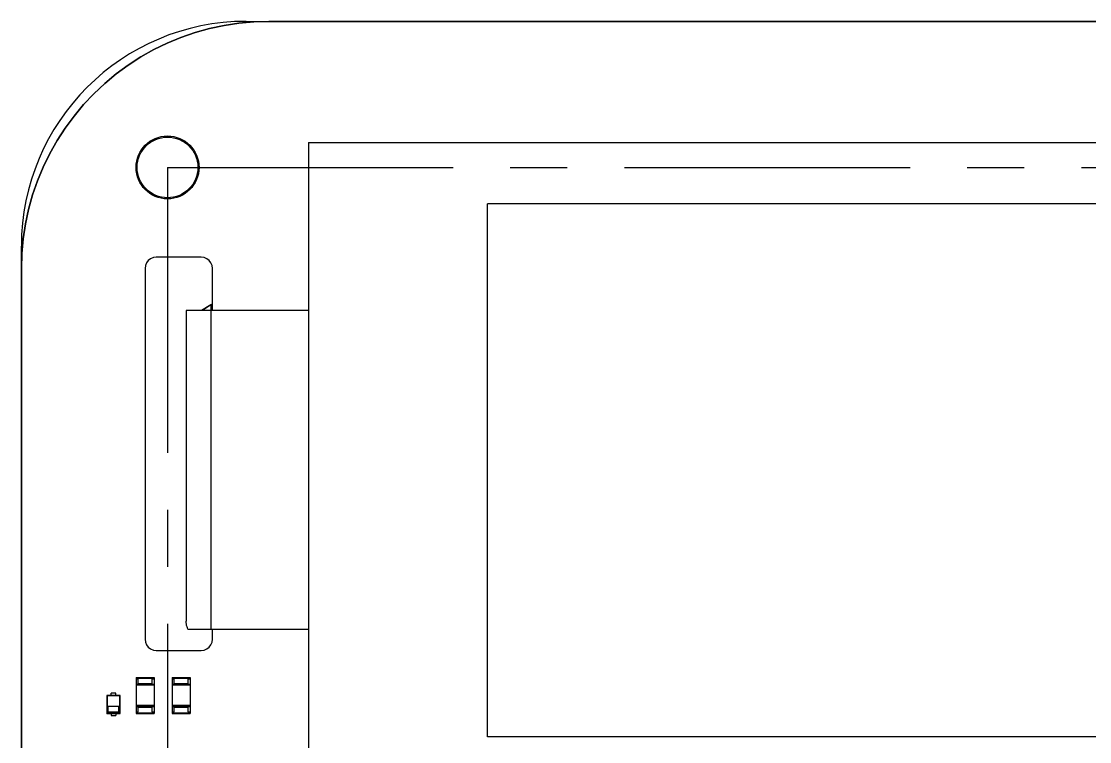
# Model space of a CAD drawing. Header units: millimetres. Extents: x -45 to 45, y -42.1 to 27.5.
# Drawn here: x -45 to 2.51, y -4.56 to 27.5 of the extents above; entities that cross this region are included whole.
import ezdxf

# ---------------------------------------------------------------- set-up
doc = ezdxf.new("R2010")
doc.units = ezdxf.units.MM
doc.linetypes.add('CENTERX2', pattern=[20.32, 12.7, -2.54, 2.54, -2.54])

msp = doc.modelspace()

# ---------------------------------------------------------------- linework, layer by layer
at = {"color": 7, "linetype": 'Continuous'}
for p, q in [((-36.632, 27.18), (-37.273, 27.002)), ((-35.983, 27.32), (-36.632, 27.18)), ((-35.326, 27.42), (-35.983, 27.32)), ((-34.664, 27.48), (-35.326, 27.42)), ((-34, 27.5), (-34.664, 27.48)), ((34, 27.5), (-34, 27.5)), ((-37.901, 26.785), (-38.515, 26.531)), ((-37.273, 27.002), (-37.901, 26.785)), ((-39.112, 26.24), (-39.691, 25.914)), ((-38.515, 26.531), (-39.112, 26.24)), ((-39.691, 25.914), (-40.249, 25.553)), ((-40.249, 25.553), (-40.784, 25.159)), ((-41.294, 24.734), (-41.778, 24.278)), ((-40.784, 25.159), (-41.294, 24.734)), ((-41.778, 24.278), (-42.234, 23.794)), ((-42.234, 23.794), (-42.659, 23.284)), ((-42.659, 23.284), (-43.053, 22.749)), ((-43.053, 22.749), (-43.414, 22.191)), ((-43.414, 22.191), (-43.74, 21.612)), ((-43.74, 21.612), (-44.031, 21.015)), ((-44.031, 21.015), (-44.285, 20.401)), ((-44.285, 20.401), (-44.502, 19.773)), ((-44.502, 19.773), (-44.68, 19.132)), ((-44.68, 19.132), (-44.82, 18.483)), ((-44.82, 18.483), (-44.92, 17.826)), ((-44.92, 17.826), (-44.98, 17.164)), ((-44.98, 17.164), (-45, 16.5)), ((-45, 16.5), (-45, -16.5))]:
    msp.add_line(p, q, dxfattribs=at)
at = {"color": 7, "linetype": 'Continuous', "lineweight": 25}
for p, q in [((-37.273, 27.002), (-36.632, 27.18)), ((-36.632, 27.18), (-35.983, 27.32)), ((-35.983, 27.32), (-35.326, 27.42)), ((-35.326, 27.42), (-34.664, 27.48)), ((-35, 27.5), (35, 27.5)), ((-34.664, 27.48), (-34, 27.5)), ((-38.515, 26.531), (-37.901, 26.785)), ((-37.901, 26.785), (-37.273, 27.002)), ((-39.691, 25.914), (-39.112, 26.24)), ((-39.112, 26.24), (-38.515, 26.531)), ((-40.249, 25.553), (-39.691, 25.914)), ((-40.784, 25.159), (-40.249, 25.553)), ((-41.778, 24.278), (-41.294, 24.734)), ((-41.294, 24.734), (-40.784, 25.159)), ((-42.234, 23.794), (-41.778, 24.278)), ((-42.659, 23.284), (-42.234, 23.794)), ((-43.053, 22.749), (-42.659, 23.284)), ((-43.414, 22.191), (-43.053, 22.749)), ((-43.74, 21.612), (-43.414, 22.191)), ((-32.226, 22.115), (26.974, 22.115)), ((-32.226, 22.115), (-32.226, -7.085)), ((-44.031, 21.015), (-43.74, 21.612)), ((-44.285, 20.401), (-44.031, 21.015)), ((-44.502, 19.773), (-44.285, 20.401)), ((-44.68, 19.132), (-44.502, 19.773)), ((-44.82, 18.483), (-44.68, 19.132)), ((24.274, 19.371), (-24.274, 19.371)), ((-24.274, -4.341), (-24.274, 19.371)), ((-44.92, 17.826), (-44.82, 18.483)), ((-44.98, 17.164), (-44.92, 17.826)), ((-45, -17.5), (-45, 17.5)), ((-45, 16.5), (-44.98, 17.164)), ((-39.483, 16.629), (-39.5, 16.5)), ((-39.433, 16.75), (-39.483, 16.629)), ((-39.354, 16.854), (-39.433, 16.75)), ((-39.25, 16.933), (-39.354, 16.854)), ((-39.129, 16.983), (-39.25, 16.933)), ((-39, 17), (-39.129, 16.983)), ((-37, 17), (-39, 17)), ((-36.871, 16.983), (-37, 17)), ((-36.75, 16.933), (-36.871, 16.983)), ((-36.646, 16.854), (-36.75, 16.933)), ((-36.567, 16.75), (-36.646, 16.854)), ((-36.517, 16.629), (-36.567, 16.75)), ((-36.5, 16.5), (-36.517, 16.629)), ((-39.5, 16.5), (-39.5, 0)), ((-36.5, 14.636), (-36.5, 16.5)), ((-36.577, 14.887), (-36.985, 14.636)), ((-36.577, 14.887), (-36.948, 14.636)), ((-36.577, 14.887), (-36.5, 14.935)), ((-36.577, 14.887), (-36.577, 0.447)), ((-37.677, 14.636), (-37.677, 0.809)), ((-32.226, 14.636), (-37.677, 14.636)), ((-39.5, 0), (-39.483, -0.129)), ((-37.59, 0.447), (-32.226, 0.447)), ((-36.517, -0.129), (-36.5, 0)), ((-36.5, 0), (-36.5, 0.447)), ((-39.483, -0.129), (-39.433, -0.25)), ((-39.433, -0.25), (-39.354, -0.354)), ((-39.354, -0.354), (-39.25, -0.433)), ((-39.25, -0.433), (-39.129, -0.483)), ((-36.871, -0.483), (-36.75, -0.433)), ((-36.75, -0.433), (-36.646, -0.354)), ((-36.646, -0.354), (-36.567, -0.25)), ((-36.567, -0.25), (-36.517, -0.129)), ((-39.129, -0.483), (-39, -0.5)), ((-39, -0.5), (-37, -0.5)), ((-37, -0.5), (-36.871, -0.483)), ((-39.9, -1.7), (-39.1, -1.7)), ((-39.9, -1.7), (-39.9, -3.3)), ((-39.9, -1.73), (-39.1, -1.73)), ((-39.8, -1.775), (-39.9, -1.775)), ((-39.8, -2), (-39.8, -1.775)), ((-39.2, -1.775), (-39.2, -2)), ((-39.1, -1.775), (-39.2, -1.775)), ((-39.1, -1.7), (-39.1, -3.3)), ((-38.3, -1.7), (-37.5, -1.7)), ((-38.3, -1.7), (-38.3, -3.3)), ((-38.3, -1.73), (-37.5, -1.73)), ((-38.2, -1.775), (-38.3, -1.775)), ((-38.2, -2), (-38.2, -1.775)), ((-37.5, -1.775), (-37.6, -1.775)), ((-37.6, -1.775), (-37.6, -2)), ((-37.5, -1.7), (-37.5, -3.3)), ((-39.9, -2), (-39.1, -2)), ((-39.1, -2.05), (-39.9, -2.05)), ((-39.8, -1.97), (-39.2, -1.97)), ((-38.3, -2), (-37.5, -2)), ((-37.5, -2.05), (-38.3, -2.05)), ((-38.2, -1.97), (-37.6, -1.97)), ((-41.2, -2.5), (-41.183, -2.517)), ((-40.6, -2.5), (-41.2, -2.5)), ((-41.2, -2.5), (-41.2, -3.3)), ((-40.617, -2.517), (-41.183, -2.517)), ((-41.183, -2.517), (-41.183, -3.283)), ((-41, -2.5), (-41, -2.4)), ((-40.8, -2.4), (-41, -2.4)), ((-40.8, -2.5), (-40.8, -2.4)), ((-40.6, -2.5), (-40.617, -2.517)), ((-40.617, -3.283), (-40.617, -2.517)), ((-40.6, -3.3), (-40.6, -2.5)), ((-41.2, -3.3), (-41.183, -3.283)), ((-41.2, -3.3), (-40.6, -3.3)), ((-41.183, -3.283), (-40.617, -3.283)), ((-41.133, -3.233), (-41.133, -2.983)), ((-41.133, -2.983), (-40.667, -2.983)), ((-41.133, -3.233), (-40.667, -3.233)), ((-41, -3.3), (-41, -3.4)), ((-40.8, -3.3), (-40.8, -3.4)), ((-40.667, -3.233), (-40.667, -2.983)), ((-40.6, -3.3), (-40.617, -3.283)), ((-39.1, -2.95), (-39.9, -2.95)), ((-39.9, -3), (-39.1, -3)), ((-39.9, -3.225), (-39.8, -3.225)), ((-39.9, -3.27), (-39.1, -3.27)), ((-39.9, -3.3), (-39.1, -3.3)), ((-39.8, -3.225), (-39.8, -3)), ((-39.8, -3.03), (-39.2, -3.03)), ((-39.2, -3), (-39.2, -3.225)), ((-39.2, -3.225), (-39.1, -3.225)), ((-37.5, -2.95), (-38.3, -2.95)), ((-38.3, -3), (-37.5, -3)), ((-38.3, -3.225), (-38.2, -3.225)), ((-38.3, -3.27), (-37.5, -3.27)), ((-38.3, -3.3), (-37.5, -3.3)), ((-38.2, -3.225), (-38.2, -3)), ((-38.2, -3.03), (-37.6, -3.03)), ((-37.6, -3), (-37.6, -3.225)), ((-37.6, -3.225), (-37.5, -3.225)), ((-41, -3.4), (-40.8, -3.4)), ((24.274, -4.341), (-24.274, -4.341))]:
    msp.add_line(p, q, dxfattribs=at)
at = {"color": 7, "linetype": 'CENTERX2'}
for q in [(38.5, 21), (-38.5, -21)]:
    msp.add_line((-38.5, 21), q, dxfattribs=at)
at = {"color": 7, "linetype": 'Continuous'}
msp.add_circle((-38.5, 21), 1.4, dxfattribs=at)
at = {"color": 7, "linetype": 'Continuous', "lineweight": 25}
msp.add_circle((-38.5, 21), 1.35, dxfattribs=at)
msp.add_arc((-35, 17.5), 10, 90, 180, dxfattribs=at)
msp.add_open_spline([(-37.59, 0.447), (-37.619, 0.521), (-37.668, 0.644), (-37.673, 0.762), (-37.675, 0.809)], degree=3, knots=[0, 0, 0, 0, 0.597701, 1, 1, 1, 1], dxfattribs=at)

doc.saveas('drawing.dxf')
